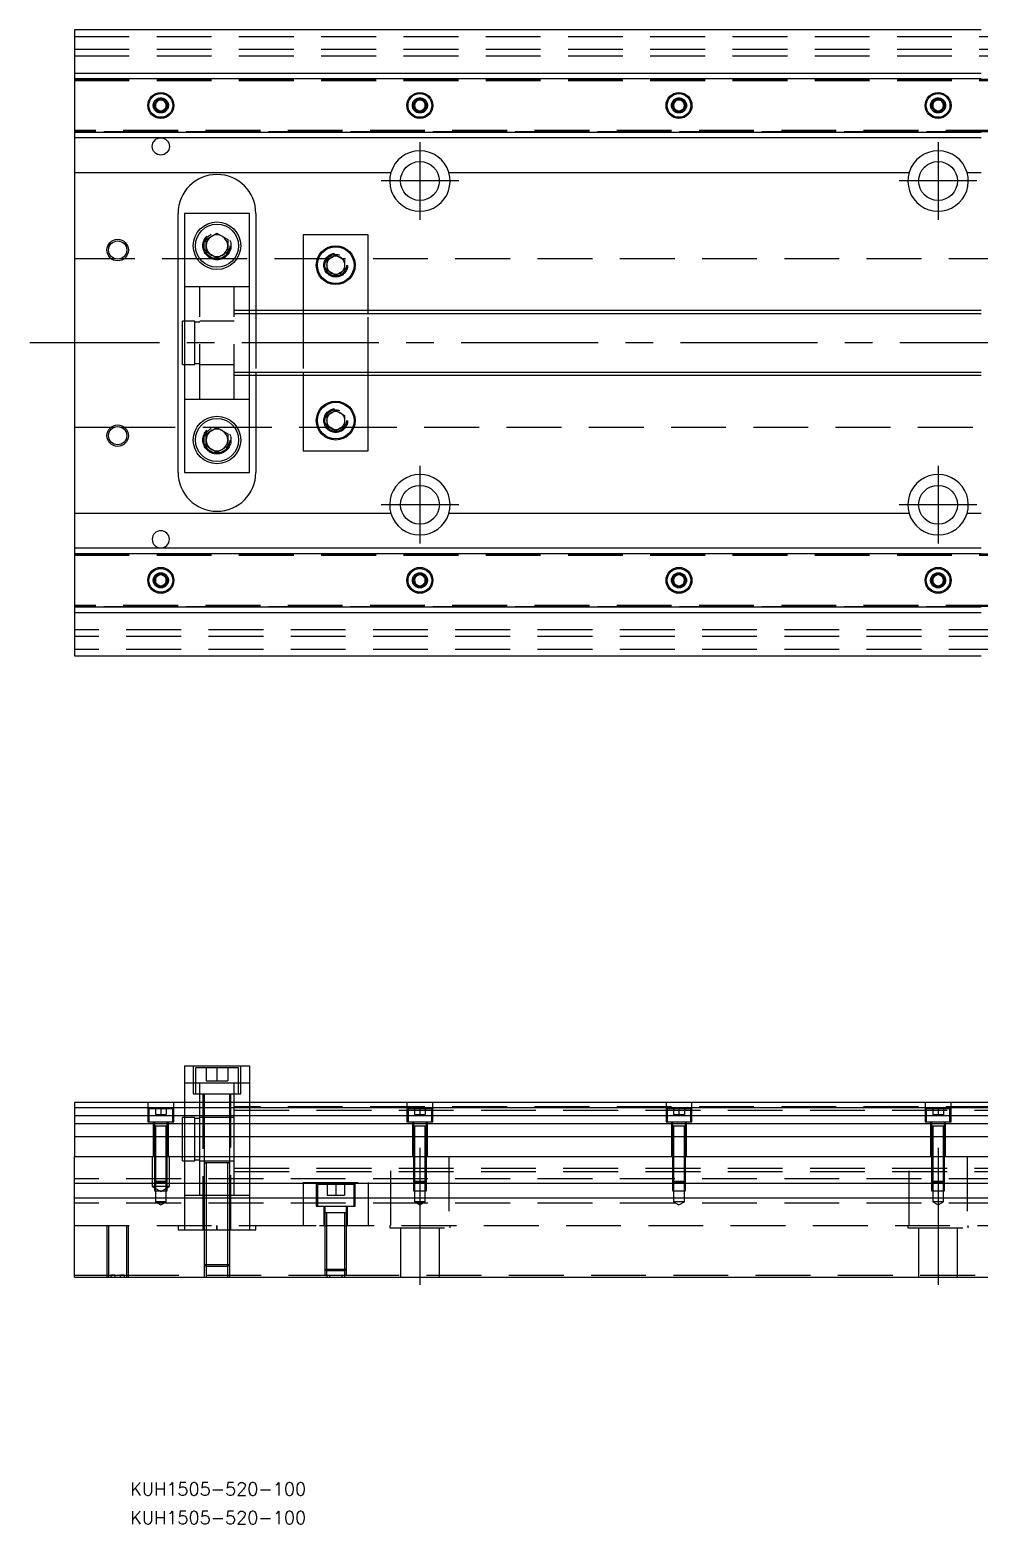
# Model space of a CAD drawing. Extents: x -10 to 725, y -274 to 77.
# Drawn here: x -10.3 to 209.5, y -273.6 to 72.5 of the extents above; entities that cross this region are included whole.
import ezdxf

# ---------------------------------------------------------------- set-up
doc = ezdxf.new("R2010")
doc.units = 0
doc.linetypes.add('CENTER', pattern=[50.8, 31.75, -6.35, 6.35, -6.35])
doc.linetypes.add('DASHED', pattern=[19.05, 12.7, -6.35])
doc.layers.get('0').update_dxf_attribs({"linetype": 'CONTINUOUS'})
doc.layers.add('CENTER', color=1, linetype='CENTER')
doc.styles.get("Standard").update_dxf_attribs({"font": 'txt.shx', "height": 3, "bigfont": 'bigfont.shx'})

# ---------------------------------------------------------------- blocks, each defined once
blk = doc.blocks.new('*U3')
at = {"color": 7, "linetype": 'CONTINUOUS'}
blk.add_text('KUH1505-520-100', height=3, dxfattribs=at).set_placement((12.9, -273.62))
blk = doc.blocks.new('*U4')
at = {"color": 7, "linetype": 'CONTINUOUS'}
blk.add_text('KUH1505-520-100', height=3, dxfattribs=at).set_placement((12.9, -266.98))

msp = doc.modelspace()

# ---------------------------------------------------------------- linework, layer by layer
at = {"color": 7, "linetype": 'CONTINUOUS'}
for p, q in [((210, 72.5), (0, 72.5)), ((0, 72.5), (0, 62.5)), ((0, 62.5), (210, 62.5)), ((0, 62.5), (0, 61.247728)), ((0, 61.247728), (210, 61.247728)), ((0, 61.247728), (0, 48.752272)), ((18.75, 55.721688), (20, 56.443376)), ((18.75, 54.278312), (18.75, 55.721688)), ((20, 56.443376), (21.25, 55.721688)), ((21.25, 55.721688), (21.25, 54.278312)), ((78.75, 55.721688), (80, 56.443376)), ((78.75, 54.278312), (78.75, 55.721688)), ((80, 56.443376), (81.25, 55.721688)), ((81.25, 55.721688), (81.25, 54.278312)), ((138.75, 55.721688), (140, 56.443376)), ((138.75, 54.278312), (138.75, 55.721688)), ((140, 56.443376), (141.25, 55.721688)), ((141.25, 55.721688), (141.25, 54.278312)), ((198.75, 55.721688), (200, 56.443376)), ((198.75, 54.278312), (198.75, 55.721688)), ((200, 56.443376), (201.25, 55.721688)), ((201.25, 55.721688), (201.25, 54.278312)), ((20, 53.556624), (18.75, 54.278312)), ((21.25, 54.278312), (20, 53.556624)), ((80, 53.556624), (78.75, 54.278312)), ((81.25, 54.278312), (80, 53.556624)), ((140, 53.556624), (138.75, 54.278312)), ((141.25, 54.278312), (140, 53.556624)), ((200, 53.556624), (198.75, 54.278312)), ((201.25, 54.278312), (200, 53.556624)), ((210, 48.752272), (0, 48.752272)), ((0, 48.752272), (0, 47.5)), ((210, 47.5), (0, 47.5)), ((0, 47.5), (0, 39.5)), ((0, 39.5), (73.291796, 39.5)), ((0, 39.5), (0, -39.5)), ((86.708204, 39.5), (193.291796, 39.5)), ((206.708204, 39.5), (210, 39.5)), ((24, -30), (24, 30)), ((25.5, 30), (25.5, -30)), ((40.5, 30), (25.5, 30)), ((40.5, -30), (40.5, 30)), ((42, 30), (42, 7.5)), ((30.5, 23.943376), (33, 25.386752)), ((33, 25.386752), (35.5, 23.943376)), ((68, 25), (53, 25)), ((53, 25), (53, 7.5)), ((68, 7.5), (68, 25)), ((30.5, 21.056624), (30.5, 23.943376)), ((33, 19.613248), (30.5, 21.056624)), ((35.5, 21.056624), (33, 19.613248)), ((35.5, 23.943376), (35.5, 21.056624)), ((58.5, 19.1547), (60.5, 20.309402)), ((58.5, 16.8453), (58.5, 19.1547)), ((60.5, 20.309402), (62.5, 19.1547)), ((62.5, 19.1547), (62.5, 16.8453)), ((60.5, 15.690598), (58.5, 16.8453)), ((62.5, 16.8453), (60.5, 15.690598)), ((210, 7.5), (40.5, 7.5)), ((25, -5), (25, 5)), ((25.5, 5), (25, 5)), ((25, -5), (25.5, -5)), ((40.5, -7.5), (210, -7.5)), ((42, -7.5), (42, -30)), ((53, -7.5), (53, -25)), ((68, -25), (68, -7.5)), ((58.5, -16.8453), (60.5, -15.690598)), ((58.5, -19.1547), (58.5, -16.8453)), ((60.5, -15.690598), (62.5, -16.8453)), ((62.5, -16.8453), (62.5, -19.1547)), ((30.5, -21.056624), (33, -19.613248)), ((33, -19.613248), (35.5, -21.056624)), ((60.5, -20.309402), (58.5, -19.1547)), ((62.5, -19.1547), (60.5, -20.309402)), ((30.5, -23.943376), (30.5, -21.056624)), ((33, -25.386752), (30.5, -23.943376)), ((35.5, -23.943376), (33, -25.386752)), ((35.5, -21.056624), (35.5, -23.943376)), ((53, -25), (68, -25)), ((25.5, -30), (40.5, -30)), ((73.291796, -39.5), (0, -39.5)), ((0, -39.5), (0, -47.5)), ((193.291796, -39.5), (86.708204, -39.5)), ((210, -39.5), (206.708204, -39.5)), ((0, -47.5), (210, -47.5)), ((0, -47.5), (0, -48.752272)), ((0, -48.752272), (210, -48.752272)), ((0, -48.752272), (0, -61.247728)), ((18.75, -54.278312), (20, -53.556624)), ((18.75, -55.721688), (18.75, -54.278312)), ((20, -53.556624), (21.25, -54.278312)), ((21.25, -54.278312), (21.25, -55.721688)), ((78.75, -54.278312), (80, -53.556624)), ((78.75, -55.721688), (78.75, -54.278312)), ((80, -53.556624), (81.25, -54.278312)), ((81.25, -54.278312), (81.25, -55.721688)), ((138.75, -54.278312), (140, -53.556624)), ((138.75, -55.721688), (138.75, -54.278312)), ((140, -53.556624), (141.25, -54.278312)), ((141.25, -54.278312), (141.25, -55.721688)), ((198.75, -54.278312), (200, -53.556624)), ((198.75, -55.721688), (198.75, -54.278312)), ((200, -53.556624), (201.25, -54.278312)), ((201.25, -54.278312), (201.25, -55.721688)), ((20, -56.443376), (18.75, -55.721688)), ((21.25, -55.721688), (20, -56.443376)), ((80, -56.443376), (78.75, -55.721688)), ((81.25, -55.721688), (80, -56.443376)), ((140, -56.443376), (138.75, -55.721688)), ((141.25, -55.721688), (140, -56.443376)), ((200, -56.443376), (198.75, -55.721688)), ((201.25, -55.721688), (200, -56.443376)), ((210, -61.247728), (0, -61.247728)), ((0, -61.247728), (0, -62.5)), ((210, -62.5), (0, -62.5)), ((0, -62.5), (0, -72.5)), ((0, -72.5), (210, -72.5)), ((25.5, -167.45), (25.5, -175.95)), ((25.5, -167.45), (40.5, -167.45)), ((40.5, -167.45), (40.5, -175.95)), ((214.5, -175.95), (0, -175.95)), ((0, -175.95), (0, -177.202272)), ((0, -177.202272), (0, -178.97668)), ((214.5, -177.202272), (0, -177.202272)), ((0, -178.97668), (214.5, -178.97668)), ((0, -178.97668), (0, -180.873076)), ((214.5, -180.873076), (0, -180.873076)), ((0, -180.873076), (0, -183.927372)), ((214.5, -183.927372), (0, -183.927372)), ((0, -183.927372), (0, -188.45)), ((0, -194.75), (0, -188.45)), ((0, -188.45), (520, -188.45)), ((520, -194.75), (0, -194.75)), ((0, -198.15), (0, -194.75)), ((0, -216.45), (0, -198.15)), ((520, -198.15), (0, -198.15)), ((0, -216.45), (520, -216.45))]:
    msp.add_line(p, q, dxfattribs=at)
at = {"color": 3, "linetype": 'DASHED'}
for p, q in [((0, 71), (520, 71)), ((0, 68), (520, 68)), ((0, 66.5), (520, 66.5)), ((0, 61.1147), (210, 61.1147)), ((0, 61.1), (214.5, 61.1)), ((0, 60.8), (214.5, 60.8)), ((21.477374, 55.25955), (21.5, 55)), ((81.477374, 55.25955), (81.5, 55)), ((141.477374, 55.25955), (141.5, 55)), ((198.5, 55), (198.52041, 55.24661)), ((214.5, 49.2), (0, 49.2)), ((214.5, 48.9), (0, 48.9)), ((210, 48.8853), (0, 48.8853)), ((30, 22.5), (30.020026, 22.846056)), ((9.359688, 19.5), (0, 19.5)), ((33, 19.5), (10.640312, 19.5)), ((59.030306, 19.5), (33, 19.5)), ((58, 18), (58.034018, 18.411016)), ((520, 19.5), (61.969694, 19.5)), ((29, 13), (25.5, 13)), ((29, -13), (29, 13)), ((37, 13), (29, 13)), ((37, -13), (37, 13)), ((40.5, 13), (37, 13)), ((40.5, 7.5), (37, 7.5)), ((42, 7.5), (42, 6.75)), ((53, 7.5), (53, 6.75)), ((68, 6.75), (68, 7.5)), ((27.85, 5), (25.5, 5)), ((27.85, -5), (27.85, 5)), ((29, 4.8), (27.85, 4.8)), ((37, 5), (29, 5)), ((40.5, 6.75), (37, 6.75)), ((42, 6.75), (42, -6.75)), ((53, 6.75), (53, -6.75)), ((68, -6.75), (68, 6.75)), ((25.5, -5), (27.85, -5)), ((27.85, -4.8), (29, -4.8)), ((29, -5), (37, -5)), ((37, -6.75), (40.5, -6.75)), ((42, -6.75), (42, -7.5)), ((53, -6.75), (53, -7.5)), ((68, -7.5), (68, -6.75)), ((37, -7.5), (40.5, -7.5)), ((25.5, -13), (29, -13)), ((29, -13), (37, -13)), ((37, -13), (40.5, -13)), ((0, -19.5), (9.359688, -19.5)), ((10.640312, -19.5), (33, -19.5)), ((33, -19.5), (59.030306, -19.5)), ((58, -18), (58.034018, -17.588984)), ((61.969694, -19.5), (520, -19.5)), ((30, -22.5), (30.020026, -22.153944)), ((0, -48.8853), (210, -48.8853)), ((0, -48.9), (214.5, -48.9)), ((0, -49.2), (214.5, -49.2)), ((21.477374, -54.74045), (21.5, -55)), ((78.5, -55), (78.52041, -54.75339)), ((141.477374, -54.74045), (141.5, -55)), ((198.5, -55), (198.52041, -54.75339)), ((214.5, -60.8), (0, -60.8)), ((214.5, -61.1), (0, -61.1)), ((210, -61.1147), (0, -61.1147)), ((520, -66.5), (0, -66.5)), ((520, -68), (0, -68)), ((520, -71), (0, -71)), ((27.5, -167.45), (27.5, -173.95)), ((38, -167.95), (28, -167.95)), ((28, -167.95), (28, -173.95)), ((30.5, -167.95), (30.5, -170.95)), ((33, -167.95), (33, -170.95)), ((35.5, -167.95), (35.5, -170.95)), ((38, -173.95), (38, -167.95)), ((38.5, -173.95), (38.5, -167.45)), ((29, -171.45), (25.5, -171.45)), ((29, -173.95), (29, -171.45)), ((37, -171.45), (29, -171.45)), ((30.5, -170.95), (33, -170.95)), ((33, -170.95), (35.5, -170.95)), ((37, -173.95), (37, -171.45)), ((40.5, -171.45), (37, -171.45)), ((17, -175.95), (17, -180.45)), ((23, -180.45), (23, -175.95)), ((25.5, -175.95), (25.5, -188.45)), ((27.5, -173.95), (38.5, -173.95)), ((29, -175.95), (29, -173.95)), ((29, -184.45), (29, -175.95)), ((29.75, -173.95), (29.75, -205.45)), ((30, -173.95), (30, -175.95)), ((30, -175.95), (30, -188.45)), ((36, -175.95), (36, -173.95)), ((36, -188.45), (36, -175.95)), ((36.25, -205.45), (36.25, -173.95)), ((37, -175.95), (37, -173.95)), ((37, -184.45), (37, -175.95)), ((40.5, -175.95), (40.5, -188.45)), ((77, -175.95), (77, -180.45)), ((83, -180.45), (83, -175.95)), ((137, -175.95), (137, -180.45)), ((143, -180.45), (143, -175.95)), ((197, -175.95), (197, -180.45)), ((203, -180.45), (203, -175.95)), ((22.75, -177.45), (17.25, -177.45)), ((17.25, -177.45), (17.25, -180.45)), ((18.75, -177.45), (18.75, -178.75)), ((18.75, -178.75), (20, -178.75)), ((20, -177.45), (20, -178.75)), ((20, -178.75), (21.25, -178.75)), ((21.25, -177.45), (21.25, -178.75)), ((22.75, -180.45), (22.75, -177.45)), ((25, -184.45), (25, -179.45)), ((25.5, -179.45), (25, -179.45)), ((27.85, -179.45), (25.5, -179.45)), ((27.85, -184.45), (27.85, -179.45)), ((29, -179.65), (27.85, -179.65)), ((30, -179.45), (29, -179.45)), ((36, -179.45), (30, -179.45)), ((37, -179.45), (36, -179.45)), ((40.5, -176.95), (37, -176.95)), ((37, -177.7), (470, -177.7)), ((214.5, -176.95), (40.5, -176.95)), ((82.75, -177.45), (77.25, -177.45)), ((77.25, -177.45), (77.25, -180.45)), ((78.75, -177.45), (78.75, -178.75)), ((78.75, -178.75), (80, -178.75)), ((80, -177.45), (80, -178.75)), ((80, -178.75), (81.25, -178.75)), ((81.25, -177.45), (81.25, -178.75)), ((82.75, -180.45), (82.75, -177.45)), ((142.75, -177.45), (137.25, -177.45)), ((137.25, -177.45), (137.25, -180.45)), ((138.75, -177.45), (138.75, -178.75)), ((138.75, -178.75), (140, -178.75)), ((140, -177.45), (140, -178.75)), ((140, -178.75), (141.25, -178.75)), ((141.25, -177.45), (141.25, -178.75)), ((142.75, -180.45), (142.75, -177.45)), ((202.75, -177.45), (197.25, -177.45)), ((197.25, -177.45), (197.25, -180.45)), ((198.75, -177.45), (198.75, -178.75)), ((198.75, -178.75), (200, -178.75)), ((200, -177.45), (200, -178.75)), ((200, -178.75), (201.25, -178.75)), ((201.25, -177.45), (201.25, -178.75)), ((202.75, -180.45), (202.75, -177.45)), ((17, -180.45), (23, -180.45)), ((18.25, -180.45), (18.25, -188.45)), ((19.998804, -181.45), (18.499994, -181.45)), ((18.5, -180.45), (18.5, -181.45)), ((18.5, -181.445), (18.5, -181.45)), ((18.624678, -181.45), (18.5, -181.45)), ((18.5, -181.45), (18.5, -181.455)), ((18.5, -181.45), (18.5, -188.45)), ((19.998804, -181.45), (18.624678, -181.45)), ((18.75, -181.45), (18.75, -188.45)), ((21.500006, -181.45), (19.998804, -181.45)), ((21.37533, -181.45), (19.998804, -181.45)), ((21.25, -188.45), (21.25, -181.45)), ((21.5, -181.45), (21.37533, -181.45)), ((21.5, -181.45), (21.5, -180.45)), ((21.5, -181.45), (21.5, -181.445)), ((21.5, -181.455), (21.5, -181.45)), ((21.5, -188.45), (21.5, -181.45)), ((21.75, -188.45), (21.75, -180.45)), ((77, -180.45), (83, -180.45)), ((78.25, -180.45), (78.25, -188.45)), ((79.998804, -181.45), (78.499994, -181.45)), ((81.500006, -181.45), (78.499994, -181.45)), ((78.5, -180.45), (78.5, -181.45)), ((78.5, -181.445), (78.5, -181.45)), ((78.624678, -181.45), (78.5, -181.45)), ((78.5, -181.45), (78.5, -181.455)), ((78.5, -181.45), (78.5, -188.45)), ((79.998804, -181.45), (78.624678, -181.45)), ((78.75, -181.45), (78.75, -188.45)), ((81.500006, -181.45), (79.998804, -181.45)), ((81.37533, -181.45), (79.998804, -181.45)), ((81.25, -188.45), (81.25, -181.45)), ((81.5, -181.45), (81.37533, -181.45)), ((81.5, -181.45), (81.5, -180.45)), ((81.5, -181.45), (81.5, -181.445)), ((81.5, -181.455), (81.5, -181.45)), ((81.5, -188.45), (81.5, -181.45)), ((81.75, -188.45), (81.75, -180.45)), ((137, -180.45), (143, -180.45)), ((138.25, -180.45), (138.25, -188.45)), ((139.998804, -181.45), (138.499994, -181.45)), ((141.500006, -181.45), (138.499994, -181.45)), ((138.5, -180.45), (138.5, -181.45)), ((138.5, -181.445), (138.5, -181.45)), ((138.624678, -181.45), (138.5, -181.45)), ((138.5, -181.45), (138.5, -181.455)), ((138.5, -181.45), (138.5, -188.45)), ((139.998804, -181.45), (138.624678, -181.45)), ((138.75, -181.45), (138.75, -188.45)), ((141.500006, -181.45), (139.998804, -181.45)), ((141.37533, -181.45), (139.998804, -181.45)), ((141.25, -188.45), (141.25, -181.45)), ((141.5, -181.45), (141.37533, -181.45)), ((141.5, -181.45), (141.5, -180.45)), ((141.5, -181.45), (141.5, -181.445)), ((141.5, -181.455), (141.5, -181.45)), ((141.5, -188.45), (141.5, -181.45)), ((141.75, -188.45), (141.75, -180.45)), ((197, -180.45), (203, -180.45)), ((198.25, -180.45), (198.25, -188.45)), ((199.998804, -181.45), (198.499994, -181.45)), ((201.500006, -181.45), (198.499994, -181.45)), ((198.5, -180.45), (198.5, -181.45)), ((198.5, -181.445), (198.5, -181.45)), ((198.624678, -181.45), (198.5, -181.45)), ((198.5, -181.45), (198.5, -181.455)), ((198.5, -181.45), (198.5, -188.45)), ((199.998804, -181.45), (198.624678, -181.45)), ((198.75, -181.45), (198.75, -188.45)), ((201.500006, -181.45), (199.998804, -181.45)), ((201.37533, -181.45), (199.998804, -181.45)), ((201.25, -188.45), (201.25, -181.45)), ((201.5, -181.45), (201.37533, -181.45)), ((201.5, -181.45), (201.5, -180.45)), ((201.5, -181.45), (201.5, -181.445)), ((201.5, -181.455), (201.5, -181.45)), ((201.5, -188.45), (201.5, -181.45)), ((201.75, -188.45), (201.75, -180.45)), ((25, -188.45), (25, -184.45)), ((27.85, -188.45), (27.85, -184.45)), ((29, -188.45), (29, -184.45)), ((37, -188.45), (37, -184.45)), ((18, -188.45), (18, -195.45)), ((18.5, -188.45), (18.5, -194.2)), ((18.500006, -188.45), (18.500002, -194.2)), ((18.75, -188.45), (18.75, -194.45)), ((21.25, -194.45), (21.25, -188.45)), ((21.499998, -194.2), (21.499994, -188.45)), ((21.5, -194.2), (21.5, -188.45)), ((22, -195.45), (22, -188.45)), ((25, -189.45), (25, -188.45)), ((25, -189.45), (25.5, -189.45)), ((25.5, -188.45), (25.5, -194.75)), ((25.5, -189.45), (27.85, -189.45)), ((27.85, -189.45), (27.85, -188.45)), ((27.85, -189.25), (29, -189.25)), ((29, -194.75), (29, -188.45)), ((29, -189.45), (30, -189.45)), ((36.000006, -189.95), (29.999994, -189.95)), ((36.000006, -189.95), (29.999994, -189.95)), ((36.000006, -189.95), (29.999994, -189.95)), ((30, -188.45), (30, -189.95)), ((30, -189.45), (36, -189.45)), ((30, -189.945), (30, -189.95)), ((30, -189.95), (30.34965, -189.95)), ((30.349602, -189.95), (30, -189.95)), ((30, -189.95), (30, -189.955)), ((30, -189.95), (30, -194.75)), ((35.65035, -189.95), (30.349602, -189.95)), ((30.5, -189.95), (30.5, -194.75)), ((35.5, -194.75), (35.5, -189.95)), ((35.650204, -189.95), (36, -189.95)), ((36, -189.95), (35.65035, -189.95)), ((36, -189.95), (36, -188.45)), ((36, -189.45), (37, -189.45)), ((36, -189.95), (36, -189.945)), ((36, -189.955), (36, -189.95)), ((36, -194.75), (36, -189.95)), ((37, -194.75), (37, -188.45)), ((40.5, -188.45), (40.5, -194.75)), ((73.291796, -204.45), (73.291796, -188.45)), ((78.5, -188.45), (78.5, -194.2)), ((78.500006, -188.45), (78.500002, -194.2)), ((78.75, -188.45), (78.75, -194.45)), ((81.25, -194.45), (81.25, -188.45)), ((81.499998, -194.2), (81.499994, -188.45)), ((81.5, -194.2), (81.5, -188.45)), ((86.708204, -188.45), (86.708204, -204.45)), ((138.5, -188.45), (138.5, -194.2)), ((138.500006, -188.45), (138.500002, -194.2)), ((138.75, -188.45), (138.75, -194.45)), ((141.25, -194.45), (141.25, -188.45)), ((141.499998, -194.2), (141.499994, -188.45)), ((141.5, -194.2), (141.5, -188.45)), ((193.291796, -204.45), (193.291796, -188.45)), ((198.5, -188.45), (198.5, -194.2)), ((198.500006, -188.45), (198.500002, -194.2)), ((198.75, -188.45), (198.75, -194.45)), ((201.25, -194.45), (201.25, -188.45)), ((201.499998, -194.2), (201.499994, -188.45)), ((201.5, -194.2), (201.5, -188.45)), ((206.708204, -188.45), (206.708204, -204.45)), ((520, -193.6), (0, -193.6)), ((37, -191.2), (470, -191.2)), ((37, -191.95), (470, -191.95)), ((22, -195.45), (18, -195.45)), ((18, -195.45), (20, -196.6047)), ((18.5, -194.2), (21.5, -194.2)), ((18.5, -194.2), (18.75, -194.45)), ((18.500002, -194.2), (18.500006, -194.75)), ((18.500006, -194.75), (18.500006, -196.45)), ((18.500006, -196.45), (21.499994, -196.45)), ((21.25, -194.45), (18.75, -194.45)), ((18.75, -194.45), (18.75, -196.45)), ((18.75, -196.45), (18.75, -198.95)), ((20, -196.6047), (22, -195.45)), ((21.25, -194.45), (21.5, -194.2)), ((21.25, -196.45), (21.25, -194.45)), ((21.25, -198.95), (21.25, -196.45)), ((21.499994, -194.75), (21.499998, -194.2)), ((21.499994, -196.45), (21.499994, -194.75)), ((25.5, -194.75), (25.5, -198.15)), ((29, -197.45), (29, -194.75)), ((30, -194.75), (30, -198.15)), ((30.5, -194.75), (30.5, -198.15)), ((35.5, -198.15), (35.5, -194.75)), ((36, -198.15), (36, -194.75)), ((37, -197.45), (37, -194.75)), ((40.5, -194.75), (40.5, -198.15)), ((53, -194.45), (53, -194.75)), ((53, -194.45), (68, -194.45)), ((53, -194.75), (53, -198.15)), ((56, -194.45), (56, -199.95)), ((64.75, -194.95), (56.25, -194.95)), ((56.25, -194.95), (56.25, -198.15)), ((58.5, -194.95), (58.5, -197.45)), ((60.5, -194.95), (60.5, -197.45)), ((62.5, -194.95), (62.5, -197.45)), ((64.75, -198.15), (64.75, -194.95)), ((65, -199.95), (65, -194.45)), ((68, -194.45), (68, -194.75)), ((68, -194.75), (68, -198.15)), ((78.5, -194.2), (81.5, -194.2)), ((78.5, -194.2), (78.75, -194.45)), ((78.500002, -194.2), (78.500006, -194.75)), ((78.500006, -194.75), (78.500006, -196.45)), ((78.500006, -196.45), (81.499994, -196.45)), ((81.25, -194.45), (78.75, -194.45)), ((78.75, -194.45), (78.75, -196.45)), ((78.75, -196.45), (78.75, -198.95)), ((81.25, -194.45), (81.5, -194.2)), ((81.25, -196.45), (81.25, -194.45)), ((81.25, -198.95), (81.25, -196.45)), ((81.499994, -194.75), (81.499998, -194.2)), ((81.499994, -196.45), (81.499994, -194.75)), ((138.5, -194.2), (141.5, -194.2)), ((138.5, -194.2), (138.75, -194.45)), ((138.500002, -194.2), (138.500006, -194.75)), ((138.500006, -194.75), (138.500006, -196.45)), ((138.500006, -196.45), (141.499994, -196.45)), ((141.25, -194.45), (138.75, -194.45)), ((138.75, -194.45), (138.75, -196.45)), ((138.75, -196.45), (138.75, -198.95)), ((141.25, -194.45), (141.5, -194.2)), ((141.25, -196.45), (141.25, -194.45)), ((141.25, -198.95), (141.25, -196.45)), ((141.499994, -194.75), (141.499998, -194.2)), ((141.499994, -196.45), (141.499994, -194.75)), ((198.5, -194.2), (201.5, -194.2)), ((198.5, -194.2), (198.75, -194.45)), ((198.500002, -194.2), (198.500006, -194.75)), ((198.500006, -194.75), (198.500006, -196.45)), ((198.500006, -196.45), (201.499994, -196.45)), ((201.25, -194.45), (198.75, -194.45)), ((198.75, -194.45), (198.75, -196.45)), ((198.75, -196.45), (198.75, -198.95)), ((201.25, -194.45), (201.5, -194.2)), ((201.25, -196.45), (201.25, -194.45)), ((201.25, -198.95), (201.25, -196.45)), ((201.499994, -194.75), (201.499998, -194.2)), ((201.499994, -196.45), (201.499994, -194.75)), ((520, -199.3), (0, -199.3)), ((21.25, -198.95), (18.75, -198.95)), ((18.75, -198.95), (20, -199.671688)), ((20, -199.671688), (21.25, -198.95)), ((25.5, -197.45), (29, -197.45)), ((25.5, -198.15), (25.5, -205.45)), ((29, -197.45), (30, -197.45)), ((30, -197.45), (30.5, -197.45)), ((30, -198.15), (30, -205.45)), ((30.5, -197.45), (35.5, -197.45)), ((30.5, -198.15), (30.5, -205.45)), ((35.5, -197.45), (36, -197.45)), ((35.5, -205.45), (35.5, -198.15)), ((36, -197.45), (37, -197.45)), ((36, -205.45), (36, -198.15)), ((37, -197.45), (40.5, -197.45)), ((40.5, -198.15), (40.5, -205.45)), ((53, -198.15), (53, -204.45)), ((56, -199.95), (65, -199.95)), ((56.25, -198.15), (56.25, -199.95)), ((57.75, -199.95), (57.75, -204.45)), ((58, -199.95), (58, -201.55)), ((58.5, -197.45), (60.5, -197.45)), ((60.5, -197.45), (62.5, -197.45)), ((63, -201.55), (63, -199.95)), ((63.25, -204.45), (63.25, -199.95)), ((64.75, -199.95), (64.75, -198.15)), ((68, -198.15), (68, -204.45)), ((81.25, -198.95), (78.75, -198.95)), ((78.75, -198.95), (80, -199.671688)), ((80, -199.671688), (81.25, -198.95)), ((141.25, -198.95), (138.75, -198.95)), ((138.75, -198.95), (140, -199.671688)), ((140, -199.671688), (141.25, -198.95)), ((201.25, -198.95), (198.75, -198.95)), ((198.75, -198.95), (200, -199.671688)), ((200, -199.671688), (201.25, -198.95)), ((63.000006, -201.55), (57.999994, -201.55)), ((63.000006, -201.55), (57.999994, -201.55)), ((58, -201.545), (58, -201.55)), ((58.257468, -201.55), (58, -201.55)), ((58, -201.55), (58, -201.555)), ((58, -201.55), (58, -204.45)), ((62.742552, -201.55), (58.257468, -201.55)), ((58.4, -201.55), (58.4, -204.45)), ((62.6, -204.45), (62.6, -201.55)), ((63, -201.55), (62.742552, -201.55)), ((63, -201.55), (63, -201.545)), ((63, -201.555), (63, -201.55)), ((63, -204.45), (63, -201.55)), ((0, -204.45), (43.291796, -204.45)), ((7.500006, -204.45), (7.500006, -216.45)), ((7.9, -204.45), (12.1, -204.45)), ((7.9, -204.45), (7.9, -216.45)), ((12.1, -216.45), (12.1, -204.45)), ((12.499994, -216.45), (12.499994, -204.45)), ((24, -204.45), (24, -205.45)), ((24, -205.45), (33, -205.45)), ((30, -205.45), (30, -213.45)), ((30.000006, -205.45), (30.000006, -213.450006)), ((30.5, -205.45), (30.5, -213.95)), ((33, -204.45), (33, -205.45)), ((33, -205.45), (33, -204.45)), ((33, -205.45), (42, -205.45)), ((35.5, -213.95), (35.5, -205.45)), ((35.999994, -213.450006), (35.999994, -205.45)), ((36, -213.45), (36, -205.45)), ((42, -205.45), (42, -204.45)), ((43.291796, -204.45), (56.708204, -204.45)), ((56.708204, -204.45), (326.708204, -204.45)), ((58, -204.45), (58, -214.55)), ((58.000006, -204.45), (58.000006, -214.550006)), ((58.4, -204.45), (58.4, -214.95)), ((62.6, -214.95), (62.6, -204.45)), ((62.999994, -214.550006), (62.999994, -204.45)), ((63, -214.55), (63, -204.45)), ((73, -204.45), (73, -204.95)), ((73, -204.95), (87, -204.95)), ((75.5, -204.95), (75.5, -216.45)), ((84.5, -216.45), (84.5, -204.95)), ((87, -204.95), (87, -204.45)), ((193, -204.45), (193, -204.95)), ((193, -204.95), (207, -204.95)), ((195.5, -204.95), (195.5, -216.45)), ((204.5, -216.45), (204.5, -204.95)), ((207, -204.95), (207, -204.45)), ((30, -213.45), (36, -213.45)), ((30, -213.45), (30.5, -213.95)), ((30.000006, -213.450006), (30.000006, -216.45)), ((35.5, -213.95), (30.5, -213.95)), ((30.5, -213.95), (30.5, -216.45)), ((35.5, -213.95), (36, -213.45)), ((35.5, -216.45), (35.5, -213.95)), ((35.999994, -216.45), (35.999994, -213.450006)), ((58, -214.55), (63, -214.55)), ((58, -214.55), (58.4, -214.95)), ((58.000006, -214.550006), (58.000006, -215.95)), ((62.6, -214.95), (63, -214.55)), ((62.999994, -215.95), (62.999994, -214.550006)), ((0, -215.95), (8.500008, -215.95)), ((9.359688, -215.95), (8.500008, -215.95)), ((8.500008, -216.45), (8.500008, -215.95)), ((8.500008, -215.95), (9.359688, -215.95)), ((9.359688, -215.95), (10.640312, -215.95)), ((9.359688, -215.95), (9.359688, -216.45)), ((11.499992, -215.95), (10.640312, -215.95)), ((10.640312, -216.45), (10.640312, -215.95)), ((10.640312, -215.95), (11.499992, -215.95)), ((11.499992, -215.95), (11.499992, -216.45)), ((11.499992, -215.95), (58.500006, -215.95)), ((58.500006, -215.95), (58.000006, -215.95)), ((62.6, -214.95), (58.4, -214.95)), ((58.4, -214.95), (58.4, -215.95)), ((58.500006, -216.45), (58.500006, -215.95)), ((58.500006, -215.95), (59.030306, -215.95)), ((59.030306, -215.95), (61.969694, -215.95)), ((59.030306, -215.95), (59.030306, -216.45)), ((61.969694, -216.45), (61.969694, -215.95)), ((61.969694, -215.95), (62.499994, -215.95)), ((62.999994, -215.95), (62.499994, -215.95)), ((62.499994, -215.95), (62.499994, -216.45)), ((62.499994, -215.95), (520, -215.95)), ((62.6, -215.95), (62.6, -214.95))]:
    msp.add_line(p, q, dxfattribs=at)
at = {"color": 3, "linetype": 'CONTINUOUS'}
for p, q in [((210, 6.75), (40.5, 6.75)), ((40.5, -6.75), (210, -6.75))]:
    msp.add_line(p, q, dxfattribs=at)
at = {"color": 7, "linetype": 'CONTINUOUS'}
for centre, radius in [((20, 55), 3), ((20, 55), 2.75), ((80, 55), 3), ((80, 55), 2.75), ((140, 55), 3), ((140, 55), 2.75), ((200, 55), 3), ((200, 55), 2.75), ((20, 45.5), 2), ((80, 37.5), 4.5), ((200, 37.5), 4.5), ((33, 22.5), 5.5), ((33, 22.5), 5), ((10, 21.5), 2.1), ((60.5, 18), 4.5), ((60.5, 18), 4.25), ((60.5, -18), 4.5), ((60.5, -18), 4.25), ((33, -22.5), 5.5), ((10, -21.5), 2.1), ((33, -22.5), 5), ((80, -37.5), 4.5), ((200, -37.5), 4.5), ((20, -55), 3), ((20, -55), 2.75), ((80, -55), 3), ((80, -55), 2.75), ((140, -55), 3), ((140, -55), 2.75), ((200, -55), 3), ((200, -55), 2.75)]:
    msp.add_circle(centre, radius, dxfattribs=at)
at = {"color": 3, "linetype": 'DASHED'}
for centre, radius in [((20, 55), 1.75), ((20, 55), 1.5), ((80, 55), 1.75), ((80, 55), 1.5), ((140, 55), 1.75), ((140, 55), 1.5), ((200, 55), 1.75), ((200, 55), 1.5), ((33, 22.5), 3.25), ((33, 22.5), 3), ((60.5, 18), 2.75), ((60.5, 18), 2.5), ((60.5, -18), 2.75), ((60.5, -18), 2.5), ((33, -22.5), 3.25), ((33, -22.5), 3), ((20, -55), 1.75), ((20, -55), 1.5), ((80, -55), 1.75), ((80, -55), 1.5), ((140, -55), 1.75), ((140, -55), 1.5), ((200, -55), 1.75), ((200, -55), 1.5)]:
    msp.add_circle(centre, radius, dxfattribs=at)
at = {"color": 3, "linetype": 'CONTINUOUS'}
for centre in [(10, 21.5), (10, -21.5)]:
    msp.add_circle(centre, 2.5, dxfattribs=at)
at = {"color": 7, "linetype": 'CONTINUOUS'}
for centre, radius, start, end in [((20, 55), 1.25, 120, 180), ((20, 55), 1.25, 60, 120), ((20, 55), 1.25, 0, 60), ((80, 55), 1.25, 120, 180), ((80, 55), 1.25, 60, 120), ((80, 55), 1.25, 0, 60), ((140, 55), 1.25, 120, 180), ((140, 55), 1.25, 60, 120), ((140, 55), 1.25, 0, 60), ((200, 55), 1.25, 120, 180), ((200, 55), 1.25, 60, 120), ((200, 55), 1.25, 0, 60), ((20, 55), 1.25, 180, 240), ((20, 55), 1.25, 240, 300), ((20, 55), 1.25, 300, 0), ((80, 55), 1.25, 180, 240), ((80, 55), 1.25, 240, 300), ((80, 55), 1.25, 300, 0), ((140, 55), 1.25, 180, 240), ((140, 55), 1.25, 240, 300), ((140, 55), 1.25, 300, 0), ((200, 55), 1.25, 180, 240), ((200, 55), 1.25, 240, 300), ((200, 55), 1.25, 300, 0), ((80, 37.5), 7, 16.60155, 163.39845), ((200, 37.5), 7, 16.60155, 163.39845), ((33, 30), 9, 90, 180), ((33, 30), 9, 0, 90), ((80, 37.5), 7, 163.39845, 16.60155), ((200, 37.5), 7, 163.39845, 16.60155), ((33, 22.5), 2.5, 120, 180), ((33, 22.5), 2.5, 60, 120), ((33, 22.5), 2.5, 0, 60), ((33, 22.5), 2.5, 180, 240), ((33, 22.5), 2.5, 300, 0), ((33, 22.5), 2.5, 240, 300), ((60.5, 18), 2.1, 162.24721, 180), ((60.5, 18), 2.1, 180, 197.75279), ((60.5, 18), 2.1, 137.75279, 162.24721), ((60.5, 18), 2.1, 197.75279, 222.24721), ((60.5, 18), 2.1, 102.24721, 137.75279), ((60.5, 18), 2.1, 77.75279, 102.24721), ((60.5, 18), 2.1, 42.24721, 77.75279), ((60.5, 18), 2.1, 17.75279, 42.24721), ((60.5, 18), 2.1, 317.75279, 342.24721), ((60.5, 18), 2.1, 342.24721, 17.75279), ((60.5, 18), 2.1, 222.24721, 257.75279), ((60.5, 18), 2.1, 257.75279, 282.24721), ((60.5, 18), 2.1, 282.24721, 317.75279), ((60.5, -18), 2.1, 137.75279, 162.24721), ((60.5, -18), 2.1, 102.24721, 137.75279), ((60.5, -18), 2.1, 77.75279, 102.24721), ((60.5, -18), 2.1, 42.24721, 77.75279), ((60.5, -18), 2.1, 17.75279, 42.24721), ((33, -22.5), 2.5, 120, 180), ((33, -22.5), 2.5, 60, 120), ((33, -22.5), 2.5, 0, 60), ((60.5, -18), 2.1, 162.24721, 180), ((60.5, -18), 2.1, 180, 197.75279), ((60.5, -18), 2.1, 197.75279, 222.24721), ((60.5, -18), 2.1, 222.24721, 257.75279), ((60.5, -18), 2.1, 257.75279, 282.24721), ((60.5, -18), 2.1, 282.24721, 317.75279), ((60.5, -18), 2.1, 317.75279, 342.24721), ((60.5, -18), 2.1, 342.24721, 17.75279), ((33, -22.5), 2.5, 180, 240), ((33, -22.5), 2.5, 300, 0), ((33, -22.5), 2.5, 240, 300), ((33, -30), 9, 180, 270), ((33, -30), 9, 270, 0), ((80, -37.5), 7, 343.39845, 196.60155), ((200, -37.5), 7, 343.39845, 196.60155), ((80, -37.5), 7, 196.60155, 343.39845), ((200, -37.5), 7, 196.60155, 343.39845), ((20, -45.5), 2, 90, 270), ((20, -45.5), 2, 270, 90), ((20, -55), 1.25, 120, 180), ((20, -55), 1.25, 180, 240), ((20, -55), 1.25, 60, 120), ((20, -55), 1.25, 0, 60), ((20, -55), 1.25, 300, 0), ((80, -55), 1.25, 120, 180), ((80, -55), 1.25, 180, 240), ((80, -55), 1.25, 60, 120), ((80, -55), 1.25, 0, 60), ((80, -55), 1.25, 300, 0), ((140, -55), 1.25, 120, 180), ((140, -55), 1.25, 180, 240), ((140, -55), 1.25, 60, 120), ((140, -55), 1.25, 0, 60), ((140, -55), 1.25, 300, 0), ((200, -55), 1.25, 120, 180), ((200, -55), 1.25, 180, 240), ((200, -55), 1.25, 60, 120), ((200, -55), 1.25, 0, 60), ((200, -55), 1.25, 300, 0), ((20, -55), 1.25, 240, 300), ((80, -55), 1.25, 240, 300), ((140, -55), 1.25, 240, 300), ((200, -55), 1.25, 240, 300)]:
    msp.add_arc(centre, radius, start, end, dxfattribs=at)
at = {"layer": 'CENTER', "color": 1, "linetype": 'CENTER'}
for p, q in [((80, 46.5), (80, 28.5)), ((200, 46.5), (200, 28.5)), ((89, 37.5), (71, 37.5)), ((209, 37.5), (191, 37.5)), ((578.492256, 0), (-10.32213, 0)), ((80, -28.5), (80, -46.5)), ((200, -28.5), (200, -46.5)), ((89, -37.5), (71, -37.5)), ((209, -37.5), (191, -37.5)), ((80, -186.45), (80, -218.45)), ((200, -186.45), (200, -218.45))]:
    msp.add_line(p, q, dxfattribs=at)

# ---------------------------------------------------------------- block references
at = {"color": 7, "linetype": 'CONTINUOUS'}
for name in ['*U4', '*U3']:
    msp.add_blockref(name, (0, 0), dxfattribs=at)

doc.saveas('drawing.dxf')
